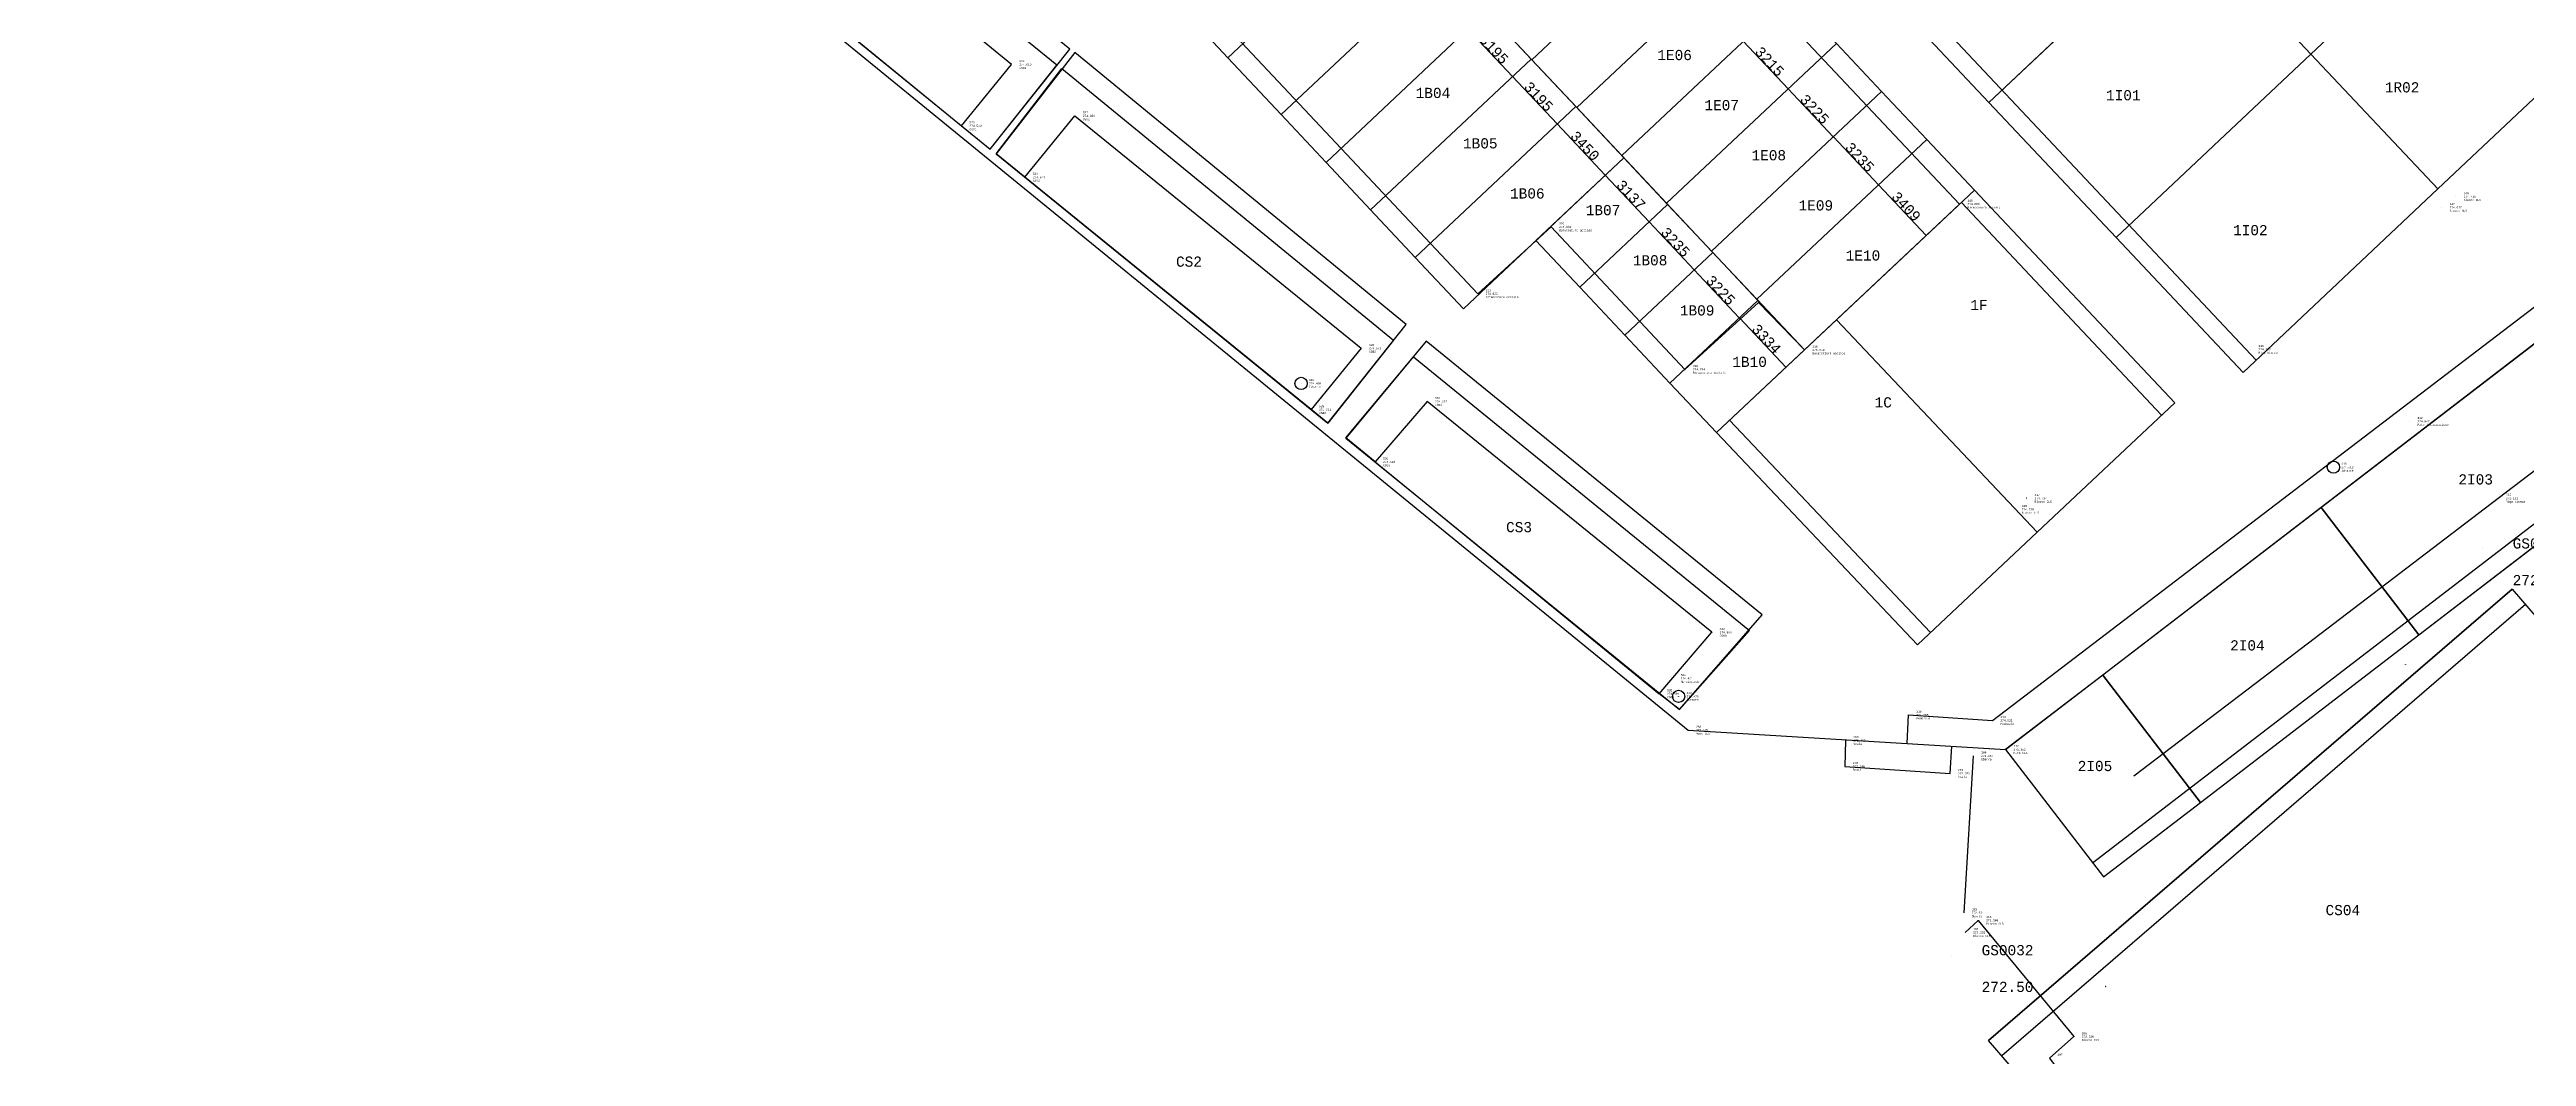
# Model space of a CAD drawing. Extents: x -1 to 923337, y -63322 to 323191.
# Drawn here: x 73487 to 194942, y 49561 to 98946 of the extents above; entities that cross this region are included whole.
import ezdxf
from ezdxf.enums import TextEntityAlignment as Align

# ---------------------------------------------------------------- set-up
doc = ezdxf.new("R2010")
doc.units = 0
doc.header["$PDMODE"] = 35
doc.header["$PDSIZE"] = 1
doc.linetypes.add('Solid', pattern=[0])
for name, color, linetype, lineweight in [('PUNTI RILIEVO 12_02_24', 102, 'Solid', 30), ('WF ingombro stive 2', 1, 'Continuous', 30), ('WF lato di accesso', 40, 'Continuous', 30), ('WF linee di costruzione', 30, 'Continuous', 30), ('WF piazzole', 6, 'Continuous', 30), ('WF SCHIZZI', 30, 'Solid', 30), ('WF tracciatura', 30, 'Continuous', 30)]:
    doc.layers.add(name, color=color, linetype=linetype, lineweight=lineweight)
for name, color, linetype in [('RILIEVO VECCHIO 1', 8, 'Continuous'), ('WF nome aree GPS', 7, 'Continuous'), ('WF nuovi punti', 6, 'Continuous'), ('WF quote', 7, 'Continuous')]:
    doc.layers.add(name, color=color, linetype=linetype)
doc.styles.get("Standard").update_dxf_attribs({"font": 'consola.ttf', "height": 500})
doc.dimstyles.new('ISO-25', dxfattribs={"dimtxt": 2.5, "dimasz": 2.5, "dimexe": 1.25, "dimexo": 0.625, "dimtad": 1, "dimtxsty": 'Standard', "dimcen": 2.5, "dimadec": 0, "dimazin": 0, "dimtfac": 1, "dimtmove": 0, "dimatfit": 3, "dimfxl": 1, "dimarcsym": 0})

# ---------------------------------------------------------------- blocks, each defined once
blk = doc.blocks.new('rilievo 2')
at = {"color": 8}
for p, q in [((211046, -491935), (194370, -478369)), ((207770, -496057, 2549), (211046, -491935)), ((208072, -496295, 2554), (211288, -492096)), ((211288, -492096), (227542, -505427)), ((206371, -494913, 2552), (207770, -496057, 2549)), ((209475, -497435, 2553), (208072, -496295, 2554)), ((227542, -505427), (224337, -509503, 675)), ((225219, -510224, 2528), (228525, -506247)), ((228525, -506247), (244998, -519666)), ((224337, -509503, 675), (223509, -508833, 2540)), ((226653, -511395, 2526), (225219, -510224, 2528)), ((244998, -519666), (241572, -523535)), ((241572, -523535), (240576, -522767, 2510))]:
    blk.add_line(p, q, dxfattribs=at)
at = {"color": 8, "elevation": 339}
blk.add_lwpolyline([(255582, -534476), (256223, -533880), (260909, -539585), (259715, -540634), (265701, -548651), (265141, -549221), (270987, -555760), (278219, -563280), (283547, -558633), (291208, -565884), (309012, -545620), (309560, -546125), (291364, -567155), (283459, -559809), (278238, -564415), (270433, -556296)], dxfattribs=at)
at = {"color": 8}
for points in [[(161648, -448828, 1954), (186863, -479531, 1078), (241997, -524553, 234), (257566, -525503, 360), (287808, -502280, 2651), (311879, -483968, 2683), (320954, -477001, -331), (327105, -472296, -331), (335070, -466036, 2080), (354649, -449578, 2133), (314683, -397379, 2207), (310635, -400536, 2212), (303510, -391107, 2143), (295063, -397138, 2335), (271429, -369482, 1692), (264211, -374625, 1649), (263130, -375375, 1675), (222048, -404916, 2809)], [(252733, -525208, 321), (252800, -523809, 2574), (256922, -524079, 2529), (299863, -491302, 2611), (299017, -490184, 2014), (299264, -489052, 2014), (304821, -485049, 1996)], [(263848, -526800, 341), (269805, -522264, 256), (281709, -513178, 120), (289643, -507136, -24)], [(249709, -525060, 398), (249677, -526329, 354), (254840, -526675, 338), (254921, -525342, 339)], [(255975, -525816, 366), (255511, -533509, 340)]]:
    blk.add_polyline3d(points, dxfattribs=at)
blk.add_polyline3d([(255308, -498750, 2875), (247700, -505905, 3627), (245447, -503584, 3012), (241842, -506860, 2803), (235282, -499869, 2839), (231678, -503146, 2630), (217517, -488061, 2893), (232227, -474236, 2932)], close=True, dxfattribs=at)
at = {"color": 1}
for points in [[(194996, -480592, 2656), (192351, -483445, 2585), (206371, -494913, 2552), (208812, -491908, 2619)], [(209475, -497435, 2553), (211926, -494424, 2615), (225963, -505824, 2580), (223509, -508833, 2540)], [(229195, -508432, 2576), (226653, -511395, 2526), (240576, -522767, 2510), (243152, -519755, 2596)]]:
    blk.add_polyline3d(points, close=True, dxfattribs=at)
for centre in [(223019, -507547, 2507), (273638, -511656, 2520), (241531, -522895, 2487)]:
    blk.add_circle(centre, 300, dxfattribs=at)
at = {"color": 8}
for p in [(208812, -491908, 2619), (206371, -494913, 2552), (211926, -494424, 2615), (209475, -497435, 2553), (255308, -498750, 2875), (278949, -498915, 2686), (279635, -498385, 2724), (235282, -499869, 2839), (231678, -503146, 2630), (225963, -505824, 2580), (247700, -505905, 3627), (269577, -505879, 2740), (223019, -507547, 2507), (241842, -506860, 2803), (223509, -508833, 2540), (229195, -508432, 2576), (277371, -509411, 2556), (226653, -511395, 2526), (273638, -511656, 2520), (257965, -513725, 2748), (258596, -513181, 2745), (281709, -513178, 120), (243152, -519755, 2596), (241241, -522016, 2470), (240576, -522767, 2510), (241531, -522895, 2487), (241997, -524553, 234), (252800, -523809, 2574), (256922, -524079, 2529), (249709, -525060, 398), (255975, -525816, 366), (257566, -525503, 360), (249677, -526329, 354), (254840, -526675, 338), (255511, -533509, 340), (256223, -533880, 315), (255582, -534476, 339), (260909, -539585, 329)]:
    blk.add_point(p, dxfattribs=at)
for s, p in [('524', (209201, -491741, 2619)), ('274.610', (209201, -491908, 2619)), ('CS01', (209201, -492075, 2619)), ('527', (212314, -494257, 2615)), ('CS01', (206760, -495079, 2552)), ('525', (206760, -494746, 2552)), ('274.544', (206760, -494913, 2552)), ('CS02', (212314, -494591, 2615)), ('274.606', (212314, -494424, 2615)), ('CS02', (209864, -497601, 2553)), ('526', (209864, -497268, 2553)), ('274.544', (209864, -497435, 2553)), ('345', (255697, -498583, 2875)), ('274.866', (255697, -498750, 2875)), ('Baraccatura acciaio', (255697, -498917, 2875)), ('347', (279338, -498748, 2686)), ('274.677', (279338, -498915, 2686)), ('Blocco CLS', (279338, -499082, 2686)), ('348', (280024, -498218, 2724)), ('274.715', (280024, -498385, 2724)), ('Blocco CLS', (280024, -498552, 2724)), ('320', (235671, -499702, 2839)), ('274.831', (235671, -499869, 2839)), ('Baraccatura acciaio', (235671, -500036, 2839)), ('321', (232067, -502979, 2630)), ('274.622', (232067, -503146, 2630)), ('Baraccatura acciaio', (232067, -503312, 2630)), ('CS02', (226352, -505990, 2580)), ('528', (226352, -505657, 2580)), ('274.571', (226352, -505824, 2580)), ('318', (248089, -505738, 3627)), ('275.618', (248089, -505905, 3627)), ('Baraccatura acciaio', (248089, -506072, 3627)), ('346', (269966, -505713, 2740)), ('274.732', (269966, -505879, 2740)), ('Riga bianca', (269966, -506046, 2740)), ('324', (223408, -507380, 2507)), ('274.499', (223408, -507547, 2507)), ('Idrante', (223408, -507713, 2507)), ('319', (242231, -506694, 2803)), ('274.794', (242231, -506860, 2803)), ('Baraccatura acciaio', (242231, -507027, 2803)), ('529', (223898, -508666, 2540)), ('274.531', (223898, -508833, 2540)), ('CS03', (229584, -508599, 2576)), ('531', (229584, -508265, 2576)), ('274.567', (229584, -508432, 2576)), ('CS02', (223898, -508999, 2540)), ('312', (277760, -509244, 2556)), ('274.547', (277760, -509411, 2556)), ('Palo illuminazione', (277760, -509578, 2556)), ('530', (227042, -511229, 2526)), ('CS03', (227042, -511562, 2526)), ('274.518', (227042, -511395, 2526)), ('313', (274027, -511489, 2520)), ('274.512', (274027, -511656, 2520)), ('Idrante', (274027, -511822, 2520)), ('316', (258354, -513558, 2748)), ('274.739', (258354, -513725, 2748)), ('317', (258985, -513014, 2745)), ('274.737', (258985, -513181, 2745)), ('Blocco CLS', (258985, -513347, 2745)), ('537', (282098, -513011, 120)), ('272.111', (282098, -513178, 120)), ('Riga bianca', (282098, -513345, 120)), ('Blocco CLS', (258354, -513892, 2748)), ('532', (243541, -519588, 2596)), ('274.588', (243541, -519755, 2596)), ('CS03', (243541, -519922, 2596)), ('534', (241630, -521849, 2470)), ('Marciapiede', (241630, -522182, 2470)), ('274.461', (241630, -522016, 2470)), ('CS03', (240965, -522934, 2510)), ('533', (240965, -522600, 2510)), ('274.501', (240965, -522767, 2510)), ('323', (241920, -522728, 2487)), ('274.478', (241920, -522895, 2487)), ('Idrante', (241920, -523062, 2487)), ('Muro CLS', (242386, -524720, 234)), ('268', (242386, -524386, 234)), ('272.225', (242386, -524553, 234)), ('315', (253189, -523642, 2574)), ('274.565', (253189, -523809, 2574)), ('Pedonale', (253189, -523976, 2574)), ('314', (257311, -523912, 2529)), ('274.521', (257311, -524079, 2529)), ('Pedonale', (257311, -524245, 2529)), ('Scala', (250098, -525226, 398)), ('269', (250098, -524893, 398)), ('272.390', (250098, -525060, 398)), ('104', (256364, -525649, 366)), ('272.357', (256364, -525816, 366)), ('Muro CLS', (257955, -525670, 360)), ('272', (257955, -525336, 360)), ('272.352', (257955, -525503, 360)), ('Scala', (250066, -526496, 354)), ('270', (250066, -526162, 354)), ('272.346', (250066, -526329, 354)), ('Scala', (255228, -526842, 338)), ('271', (255228, -526508, 338)), ('272.329', (255228, -526675, 338)), ('Sbarra', (256364, -525983, 366)), ('Sbarra', (255900, -533676, 340)), ('103', (255900, -533342, 340)), ('272.331', (255900, -533509, 340)), ('102', (255971, -534309, 339)), ('105', (256612, -533713, 315)), ('272.306', (256612, -533880, 315)), ('Blocco CLS', (256612, -534047, 315)), ('272.331', (255971, -534476, 339)), ('Blocco CLS', (255971, -534643, 339)), ('107', (260104, -540468, 303)), ('106', (261298, -539418, 329)), ('272.320', (261298, -539585, 329)), ('Blocco CLS', (261298, -539752, 329))]:
    blk.add_text(s, height=100, dxfattribs=at).set_placement(p, align=Align.MIDDLE_LEFT)
blk = doc.blocks.new('*D13')
at = {"layer": 'Defpoints', "color": 0, "transparency": 16777216}
for p in [(156529, 99343, 2875), (158731, 97000, 2875), (158743, 97012)]:
    blk.add_point(p, dxfattribs=at)
at = {"layer": 'WF quote', "color": 0, "lineweight": -2, "transparency": 16777216}
for p, q in [((156530, 99343), (156540, 99353)), ((156541, 99351), (158742, 97013)), ((158732, 97001), (158744, 97012))]:
    blk.add_line(p, q, dxfattribs=at)
at = {"layer": 'WF quote', "color": 0, "transparency": 16777216}
for points in [[(156541, 99351), (156541, 99350), (156539, 99352)], [(158742, 97014), (158741, 97013), (158743, 97012)]]:
    blk.add_solid(points, dxfattribs=at)
at = {"layer": 'WF quote', "color": 0, "transparency": 16777216, "insert": (157829, 98358), "char_height": 500, "attachment_point": 5, "rotation": 313.27472}
blk.add_mtext('3215', dxfattribs=at)
blk = doc.blocks.new('*D14')
at = {"layer": 'Defpoints', "color": 0, "transparency": 16777216}
for p in [(158731, 97000, 2875), (160940, 94651, 2875), (160954, 94664)]:
    blk.add_point(p, dxfattribs=at)
at = {"layer": 'WF quote', "color": 0, "lineweight": -2, "transparency": 16777216}
for p, q in [((158732, 97001), (158744, 97012)), ((158745, 97010), (160952, 94665)), ((160941, 94651), (160955, 94664))]:
    blk.add_line(p, q, dxfattribs=at)
at = {"layer": 'WF quote', "color": 0, "transparency": 16777216}
for points in [[(158745, 97010), (158745, 97009), (158743, 97012)], [(160953, 94666), (160952, 94665), (160954, 94664)]]:
    blk.add_solid(points, dxfattribs=at)
at = {"layer": 'WF quote', "color": 0, "transparency": 16777216, "insert": (160036, 96014), "char_height": 500, "attachment_point": 5, "rotation": 313.27472}
blk.add_mtext('3225', dxfattribs=at)
blk = doc.blocks.new('*D15')
at = {"layer": 'Defpoints', "color": 0, "transparency": 16777216}
for p in [(160940, 94651, 2875), (163172, 92308), (163156, 92293, 2875)]:
    blk.add_point(p, dxfattribs=at)
at = {"layer": 'WF quote', "color": 0, "lineweight": -2, "transparency": 16777216}
for p, q in [((160941, 94651), (160955, 94664)), ((160956, 94662), (163170, 92310)), ((163156, 92294), (163172, 92309))]:
    blk.add_line(p, q, dxfattribs=at)
at = {"layer": 'WF quote', "color": 0, "transparency": 16777216}
for points in [[(160956, 94662), (160955, 94661), (160954, 94664)], [(163170, 92310), (163170, 92310), (163172, 92308)]]:
    blk.add_solid(points, dxfattribs=at)
at = {"layer": 'WF quote', "color": 0, "transparency": 16777216, "insert": (162250, 93662), "char_height": 500, "attachment_point": 5, "rotation": 313.27472}
blk.add_mtext('3235', dxfattribs=at)
blk = doc.blocks.new('*D16')
at = {"layer": 'Defpoints', "color": 0, "transparency": 16777216}
for p in [(163156, 92293, 2875), (165504, 89823, 3037), (165508, 89826)]:
    blk.add_point(p, dxfattribs=at)
at = {"layer": 'WF quote', "color": 0, "lineweight": -2, "transparency": 16777216}
for p, q in [((163156, 92294), (163172, 92309)), ((163173, 92306), (165506, 89828)), ((165505, 89823), (165509, 89827))]:
    blk.add_line(p, q, dxfattribs=at)
at = {"layer": 'WF quote', "color": 0, "transparency": 16777216}
for points in [[(163174, 92307), (163173, 92306), (163172, 92308)], [(165507, 89829), (165506, 89828), (165508, 89826)]]:
    blk.add_solid(points, dxfattribs=at)
at = {"layer": 'WF quote', "color": 0, "transparency": 16777216, "insert": (164527, 91244), "char_height": 500, "attachment_point": 5, "rotation": 313.27472}
blk.add_mtext('3409', dxfattribs=at)
blk = doc.blocks.new('*D20')
at = {"layer": 'Defpoints', "color": 0, "transparency": 16777216}
for p in [(143033, 99952, 2844), (145221, 97624, 2844), (145221, 97624)]:
    blk.add_point(p, dxfattribs=at)
at = {"layer": 'WF quote', "color": 0, "lineweight": -2, "transparency": 16777216}
for p, q in [((143032, 99951), (143032, 99951)), ((143034, 99950), (145219, 97625)), ((145221, 97624), (145222, 97624))]:
    blk.add_line(p, q, dxfattribs=at)
at = {"layer": 'WF quote', "color": 0, "transparency": 16777216}
for points in [[(143035, 99950), (143034, 99949), (143033, 99952)], [(145220, 97626), (145219, 97625), (145221, 97624)]]:
    blk.add_solid(points, dxfattribs=at)
at = {"layer": 'WF quote', "color": 0, "transparency": 16777216, "insert": (144314, 98964), "char_height": 500, "attachment_point": 5, "rotation": 313.22794}
blk.add_mtext('3195', dxfattribs=at)
blk = doc.blocks.new('*D21')
at = {"layer": 'Defpoints', "color": 0, "transparency": 16777216}
for p in [(145221, 97624, 2844), (147409, 95296, 2844), (147409, 95296)]:
    blk.add_point(p, dxfattribs=at)
at = {"layer": 'WF quote', "color": 0, "lineweight": -2, "transparency": 16777216}
for p, q in [((145221, 97623), (145220, 97623)), ((145223, 97622), (147408, 95297)), ((147410, 95296), (147410, 95296))]:
    blk.add_line(p, q, dxfattribs=at)
at = {"layer": 'WF quote', "color": 0, "transparency": 16777216}
for points in [[(145223, 97622), (145222, 97621), (145221, 97624)], [(147408, 95298), (147407, 95297), (147409, 95296)]]:
    blk.add_solid(points, dxfattribs=at)
at = {"layer": 'WF quote', "color": 0, "transparency": 16777216, "insert": (146503, 96636), "char_height": 500, "attachment_point": 5, "rotation": 313.22794}
blk.add_mtext('3195', dxfattribs=at)
blk = doc.blocks.new('*D22')
at = {"layer": 'Defpoints', "color": 0, "transparency": 16777216}
for p in [(147409, 95296, 2844), (149772, 92782), (149782, 92791, 2844)]:
    blk.add_point(p, dxfattribs=at)
at = {"layer": 'WF quote', "color": 0, "lineweight": -2, "transparency": 16777216}
for p, q in [((147409, 95295), (147408, 95295)), ((147411, 95294), (149770, 92784)), ((149782, 92791), (149771, 92781))]:
    blk.add_line(p, q, dxfattribs=at)
at = {"layer": 'WF quote', "color": 0, "transparency": 16777216}
for points in [[(147411, 95294), (147411, 95293), (147409, 95296)], [(149771, 92784), (149770, 92784), (149772, 92782)]]:
    blk.add_solid(points, dxfattribs=at)
at = {"layer": 'WF quote', "color": 0, "transparency": 16777216, "insert": (148778, 94215), "char_height": 500, "attachment_point": 5, "rotation": 313.22794}
blk.add_mtext('3450', dxfattribs=at)
blk = doc.blocks.new('*D23')
at = {"layer": 'Defpoints', "color": 0, "transparency": 16777216}
for p in [(149782, 92791, 2844), (151921, 90496), (151933, 90507, 2844)]:
    blk.add_point(p, dxfattribs=at)
at = {"layer": 'WF quote', "color": 0, "lineweight": -2, "transparency": 16777216}
for p, q in [((149782, 92791), (149771, 92781)), ((149774, 92780), (151919, 90498)), ((151932, 90507), (151920, 90495))]:
    blk.add_line(p, q, dxfattribs=at)
at = {"layer": 'WF quote', "color": 0, "transparency": 16777216}
for points in [[(149774, 92780), (149773, 92780), (149772, 92782)], [(151919, 90498), (151919, 90497), (151921, 90496)]]:
    blk.add_solid(points, dxfattribs=at)
at = {"layer": 'WF quote', "color": 0, "transparency": 16777216, "insert": (151034, 91815), "char_height": 500, "attachment_point": 5, "rotation": 313.22794}
blk.add_mtext('3137', dxfattribs=at)
blk = doc.blocks.new('*D24')
at = {"layer": 'Defpoints', "color": 0, "transparency": 16777216}
for p in [(151933, 90507, 2844), (154136, 88139), (154150, 88152, 2844)]:
    blk.add_point(p, dxfattribs=at)
at = {"layer": 'WF quote', "color": 0, "lineweight": -2, "transparency": 16777216}
for p, q in [((151932, 90507), (151920, 90495)), ((151923, 90494), (154135, 88141)), ((154150, 88151), (154136, 88138))]:
    blk.add_line(p, q, dxfattribs=at)
at = {"layer": 'WF quote', "color": 0, "transparency": 16777216}
for points in [[(151923, 90494), (151922, 90494), (151921, 90496)], [(154135, 88141), (154134, 88140), (154136, 88139)]]:
    blk.add_solid(points, dxfattribs=at)
at = {"layer": 'WF quote', "color": 0, "transparency": 16777216, "insert": (153216, 89494), "char_height": 500, "attachment_point": 5, "rotation": 313.22794}
blk.add_mtext('3235', dxfattribs=at)
blk = doc.blocks.new('*D25')
at = {"layer": 'Defpoints', "color": 0, "transparency": 16777216}
for p in [(154150, 88152, 2844), (156345, 85789), (156361, 85804, 2844)]:
    blk.add_point(p, dxfattribs=at)
at = {"layer": 'WF quote', "color": 0, "lineweight": -2, "transparency": 16777216}
for p, q in [((154150, 88151), (154136, 88138)), ((154138, 88137), (156344, 85791)), ((156361, 85803), (156344, 85788))]:
    blk.add_line(p, q, dxfattribs=at)
at = {"layer": 'WF quote', "color": 0, "transparency": 16777216}
for points in [[(154138, 88137), (154138, 88137), (154136, 88139)], [(156344, 85791), (156343, 85790), (156345, 85789)]]:
    blk.add_solid(points, dxfattribs=at)
at = {"layer": 'WF quote', "color": 0, "transparency": 16777216, "insert": (155429, 87140), "char_height": 500, "attachment_point": 5, "rotation": 313.22794}
blk.add_mtext('3225', dxfattribs=at)
blk = doc.blocks.new('*D26')
at = {"layer": 'Defpoints', "color": 0, "transparency": 16777216}
for p in [(156361, 85804, 2844), (158629, 83360), (158641, 83370, 2844)]:
    blk.add_point(p, dxfattribs=at)
at = {"layer": 'WF quote', "color": 0, "lineweight": -2, "transparency": 16777216}
for p, q in [((156361, 85803), (156344, 85788)), ((156347, 85787), (158627, 83361)), ((158640, 83370), (158628, 83359))]:
    blk.add_line(p, q, dxfattribs=at)
at = {"layer": 'WF quote', "color": 0, "transparency": 16777216}
for points in [[(156347, 85787), (156347, 85787), (156345, 85789)], [(158628, 83362), (158627, 83361), (158629, 83360)]]:
    blk.add_solid(points, dxfattribs=at)
at = {"layer": 'WF quote', "color": 0, "transparency": 16777216, "insert": (157675, 84751), "char_height": 500, "attachment_point": 5, "rotation": 313.22794}
blk.add_mtext('3334', dxfattribs=at)
blk = doc.blocks.new('punti rilievo 29-02-24')
at = {"layer": 'PUNTI RILIEVO 12_02_24'}
for p in [(612815.47, 4885825.16, 272.33), (612789.43, 4885805.21, 272.33)]:
    blk.add_point(p, dxfattribs=at)
at = {"layer": 'PUNTI RILIEVO 12_02_24', "color": 7}
for s, p in [('GS0031', (612816.97, 4885825.16, 272.33)), ('272.26', (612816.97, 4885823.36, 272.33)), ('GS0032', (612790.93, 4885805.21, 272.33)), ('272.50', (612790.93, 4885803.41, 272.33))]:
    blk.add_text(s, height=0.5, dxfattribs=at).set_placement(p)

msp = doc.modelspace()

# ---------------------------------------------------------------- linework, layer by layer
at = {"layer": 'WF ingombro stive 2'}
for points, elevation in [([(186440.7, 113158.6), (192671.8, 106540.4), (184370, 98724.1), (178138.8, 105342.3)], 2856.2), ([(192671.8, 106540.4), (198903, 99922.2), (190601.2, 92105.9), (184370, 98724.1)], 2856.2), ([(168587.8, 96349.8), (178138.8, 105342.3), (184370, 98724.1), (174819, 89731.6)], 2856.2), ([(164334.3, 100867.5), (167894.6, 104219.6), (172148.1, 99701.9), (168587.8, 96349.8)], 2875), ([(174819, 89731.6), (184370, 98724.1), (190601.2, 92105.9), (181050.2, 83113.4)], 2856.2), ([(161102.7, 85683.4), (170953.7, 75270.8), (177694.8, 81611), (167874.5, 92052.7)], 2875), ([(165078.1, 69744.1), (170953.7, 75270.8), (161102.7, 85683.4), (155227.3, 80156.5)], 2875), ([(189670.6, 70240.3), (200377.9, 78462.4), (195578, 84713), (184870.7, 76490.9)], 360.1), ([(178963.3, 62018.1), (189670.6, 70240.3), (184870.7, 76490.9), (174163.5, 68268.7)], 360.1), ([(174204.5, 58363.8), (178963.3, 62018.1), (174163.5, 68268.7), (169404.7, 64614.4)], 360.1)]:
    msp.add_lwpolyline(points, close=True, dxfattribs=dict(at, elevation=elevation))
for points, elevation in [([(139124.4, 105936.3), (131261.1, 98545), (128617, 101360.7), (136478.9, 108750.8), (139124.4, 105936.3)], 2844.4), ([(154492.1, 106266.4), (146168.6, 98442.4), (143973.4, 100777.7), (152295.1, 108599.9), (154492.1, 106266.4)], 2875), ([(141737.3, 103156.6), (133872.8, 95764), (131261.1, 98545), (139124.4, 105936.3), (141737.3, 103156.6)], 2844.4), ([(156696, 103925.6), (148370.5, 96099.8), (146168.6, 98442.4), (154492.1, 106266.4), (156696, 103925.6)], 2875), ([(158906.8, 101577.6), (150579.3, 93750), (148370.5, 96099.8), (156696, 103925.6), (158906.8, 101577.6)], 2875), ([(143945.7, 100806.3), (136079.7, 93412.5), (133872.8, 95764), (141737.3, 103156.6), (143945.7, 100806.3)], 2844.4), ([(161110.6, 99236.8), (152778.9, 91405.1), (150579.3, 93750), (158906.8, 101577.6), (161110.6, 99236.8)], 2875), ([(146133.5, 98477.9), (138266.2, 91082.8), (136079.7, 93412.5), (143945.7, 100806.3), (146133.5, 98477.9)], 2844.4), ([(148321.4, 96149.6), (140452.8, 88753.3), (138266.2, 91082.8), (146133.5, 98477.9), (148321.4, 96149.6)], 2844.4), ([(163321.3, 96888.7), (154987.5, 89055.2), (152778.9, 91405.1), (161110.6, 99236.8), (163321.3, 96888.7)], 2875), ([(150682.5, 93636.8), (142818.5, 86232.7), (140452.8, 88753.3), (148321.4, 96149.6), (150682.5, 93636.8)], 2844.4), ([(165538.9, 94533.4), (157202.9, 86697.7), (154987.5, 89055.2), (163321.3, 96888.7), (165538.9, 94533.4)], 2875), ([(152830.7, 91350), (148522.1, 87293.4), (146375.1, 89582.5), (150683.2, 93636.3), (152830.7, 91350)], 2844.4), ([(167874.5, 92052.7), (159538.5, 84212.4), (157202.9, 86697.7), (165538.9, 94533.4), (167874.5, 92052.7)], 2875), ([(155046.3, 88992.8), (150735.9, 84934.5), (148522.1, 87293.4), (152830.7, 91350), (155046.3, 88992.8)], 2844.4), ([(157254.7, 86642.6), (152942.5, 82582.6), (150735.9, 84934.5), (155046.3, 88992.8), (157254.7, 86642.6)], 2844.4), ([(159540.7, 84214.6), (155227.4, 80155.9), (152942.5, 82582.6), (157254.7, 86642.6), (159538.4, 84212.4)], 2844.4)]:
    msp.add_lwpolyline(points, dxfattribs=dict(at, elevation=elevation))
at = {"layer": 'WF lato di accesso'}
for p, q in [((128617, 101360.7, 2844.4), (131261.1, 98545, 2875)), ((164334.3, 100867.5, 2875), (168587.8, 96349.8, 2856.2)), ((140013.8, 85463.1), (123760.5, 98794.3)), ((131261.1, 98545, 2875), (133872.8, 95764, 2875)), ((163321.3, 96888.7, 2844.4), (161110.6, 99236.8, 2844.4)), ((165538.9, 94533.4, 2844.4), (163321.3, 96888.7, 2844.4)), ((168587.8, 96349.8, 2856.2), (174819, 89731.6, 2856.2)), ((133872.8, 95764, 2875), (136079.7, 93412.5, 2875)), ((167874.5, 92052.7, 2875), (165538.9, 94533.4, 2844.4)), ((136079.7, 93412.5, 2875), (138266.2, 91082.8, 2844.4)), ((177695.2, 81611.4, 2875), (167874.5, 92052.7, 2875)), ((138266.2, 91082.8, 2844.4), (140452.8, 88753.3, 2875)), ((140452.8, 88753.3, 2875), (142818.5, 86232.7, 2844.4)), ((146375.1, 89582.5, 2844.4), (148522.1, 87293.4, 2844.4)), ((174819, 89731.6, 2856.2), (181050.2, 83113.4, 2856.2)), ((148522.1, 87293.4, 2844.4), (150735.9, 84934.5, 2844.4)), ((157468.2, 71226), (140994.7, 84645.1)), ((150735.9, 84934.5, 2844.4), (152942.5, 82582.6, 2844.4)), ((152942.5, 82582.6, 2844.4), (155227.3, 80156.5, 2875)), ((155227.3, 80156.5, 2875), (165078.1, 69744.1, 2875)), ((189670.6, 70240.3, 360.1), (200377.9, 78462.4, 360.1)), ((194237.9, 72486.7, 339.4), (168557.3, 50343.8, 339.4)), ((178963.3, 62018.1, 360.1), (189670.6, 70240.3, 360.1)), ((174204.5, 58363.8, 360.1), (178963.3, 62018.1, 360.1))]:
    msp.add_line(p, q, dxfattribs=at)
at = {"layer": 'WF linee di costruzione'}
msp.add_line((177053.5, 81007.9, 2875), (167232.9, 91449.2, 2875), dxfattribs=at)
at = {"layer": 'WF nuovi punti'}
for p in [(122884, 98182), (123126, 98021), (126268.4, 88075.7, 655.9), (126268.4, 88075.7, 655.9), (139380, 84690), (140363, 83870), (135110.4, 82408.9, 2507.4), (135110.4, 82408.9, 2507.4), (156836, 70451), (189005.8, 68776.9), (153600.1, 67030.7, 2487), (174309, 52985)]:
    msp.add_point(p, dxfattribs=at)
at = {"layer": 'WF piazzole'}
for points in [[(106825.1, 112508.7), (102723.1, 107842.6), (119608.6, 94060.6), (123515.1, 98957.7), (106825.1, 112508.7)], [(123760.2, 98794.2), (119910.2, 93822.3), (136175.6, 80614.6), (140014.2, 85463.2), (123760.2, 98794.2)]]:
    msp.add_lwpolyline(points, dxfattribs=at)
msp.add_lwpolyline([(140994.6, 84645.3), (137057.9, 79893), (153410.6, 66582.5), (157467.6, 71226.3)], close=True, dxfattribs=at)
at = {"layer": 'WF piazzole', "elevation": 339.4}
msp.add_lwpolyline([(168557.3, 50343.8), (194237.9, 72486.7), (207095.4, 57575), (181414.8, 35432.1)], close=True, dxfattribs=at)
at = {"layer": 'WF tracciatura'}
for p, q in [((147961.6, 119542.2, 2875), (181691.5, 83717.3, 2856.2)), ((173668, 59062.5, 360.1), (203807, 82206.4, 360.1)), ((155867.2, 80761.9, 2875), (165718, 70349.5, 2875)), ((194890.9, 71729.3, 339.4), (169210.3, 49586.4, 339.4))]:
    msp.add_line(p, q, dxfattribs=at)

# ---------------------------------------------------------------- block references
at = {"layer": 'RILIEVO VECCHIO 1', "color": 251}
msp.add_blockref('rilievo 2', (-88161.4, 590117.4), dxfattribs=at)
at = {"layer": 'WF SCHIZZI', "xscale": 1000, "yscale": 1000, "zscale": 1000}
msp.add_blockref('punti rilievo 29-02-24', (-612622703.9, -4885750686.9, -271991.4), dxfattribs=at)

# ---------------------------------------------------------------- texts
at = {"layer": 'WF nome aree GPS'}
for s, p in [('1E06', (152325.1, 98425.2, -48.8)), ('1R02', (187996.7, 96842.9, -48.8)), ('1B04', (140475.3, 96567.4)), ('1E07', (154633.9, 95968.3, -48.8)), ('1I01', (174324.6, 96455.3, -48.8)), ('1B05', (142795.3, 94095.8)), ('1E08', (156942.8, 93511.4, -48.8)), ('1B06', (145102.8, 91637.6)), ('1B07', (148815.2, 90818.6)), ('1E09', (159249.3, 91052.3, -48.8)), ('1I02', (180555.7, 89837.1, -48.8)), ('CS2', (128724.2, 88294.1, -904.8)), ('1B08', (151122.3, 88360)), ('1E10', (161560.5, 88597.6, -48.8)), ('1B09', (153429.3, 85901.4)), ('1F', (167672, 86167.5, -48.8)), ('1B10', (156002, 83378.1)), ('1C', (162978.6, 81391.7, -48.8)), ('2I03', (191604.7, 77613.6, -48.8)), ('CS3', (144908.7, 75272.3, -904.8)), ('2I04', (180412.2, 69473.2, -48.8)), ('2I05', (172938.5, 63556.7, -48.8)), ('CS04', (185091.3, 56490.5))]:
    msp.add_text(s, height=500, dxfattribs=at).set_placement(p)

# ---------------------------------------------------------------- dimensions: what is measured, and where the dimension line sits
at = {"layer": 'WF quote'}
for base, p1, p2, angle, picture, middle in [((145221, 97623.6, 2844.4), (143032.7, 99951.6, 5688.8), (145221, 97623.6, 5688.8), 133.227937, '*D20', (144314.5, 98963.9, 2844.4)), ((158743.2, 97011.6), (156529.5, 99343, 2875), (158731.4, 97000.4, 2875), 133.274718, '*D13', (157828.8, 98358.5)), ((147409.2, 95295.6, 2844.4), (145221, 97623.6, 5688.8), (147409.2, 95295.6, 5688.8), 133.227937, '*D21', (146502.7, 96635.9, 2844.4)), ((160954, 94663.5), (158731.4, 97000.4, 2875), (160940.2, 94650.6, 2875), 133.274718, '*D14', (160036.1, 96014.1)), ((149771.9, 92782, 2844.4), (147409.2, 95295.6, 5688.8), (149782, 92791.4, 5688.8), 133.227937, '*D22', (148778.2, 94215.2, 2844.4)), ((163171.6, 92308.2), (160940.2, 94650.6, 2875), (163155.9, 92293.5, 2875), 133.274718, '*D15', (162250.3, 93662.4)), ((151920.8, 90495.9, 2844.4), (149782, 92791.4, 5688.8), (151932.7, 90507.1, 5688.8), 133.227937, '*D23', (151034, 91815.3, 2844.4)), ((165508.1, 89826.5), (163155.9, 92293.5, 2875), (165504.2, 89822.8, 3037.2), 133.274718, '*D16', (164527.3, 91243.9)), ((154136.5, 88138.8, 2844.4), (151932.7, 90507.1, 5688.8), (154150.3, 88151.8, 5688.8), 133.227937, '*D24', (153216.3, 89493.7, 2844.4)), ((156345.3, 85788.9, 2844.4), (154150.3, 88151.8, 5688.8), (156361, 85803.7, 5688.8), 133.227937, '*D25', (155428.5, 87140.2, 2844.4)), ((158628.9, 83359.5, 2844.4), (156361, 85803.7, 5688.8), (158640.5, 83370.4, 5688.8), 133.227937, '*D26', (157674.7, 84750.6, 2844.4))]:
    dim = msp.add_linear_dim(base=base, p1=p1, p2=p2, angle=angle, dimstyle='ISO-25', override={"dimdec": 0, "dimtmove": 1}, dxfattribs=at)
    dim.commit()
    dim.dimension.update_dxf_attribs({"geometry": picture, "text_midpoint": middle})

doc.saveas('drawing.dxf')
